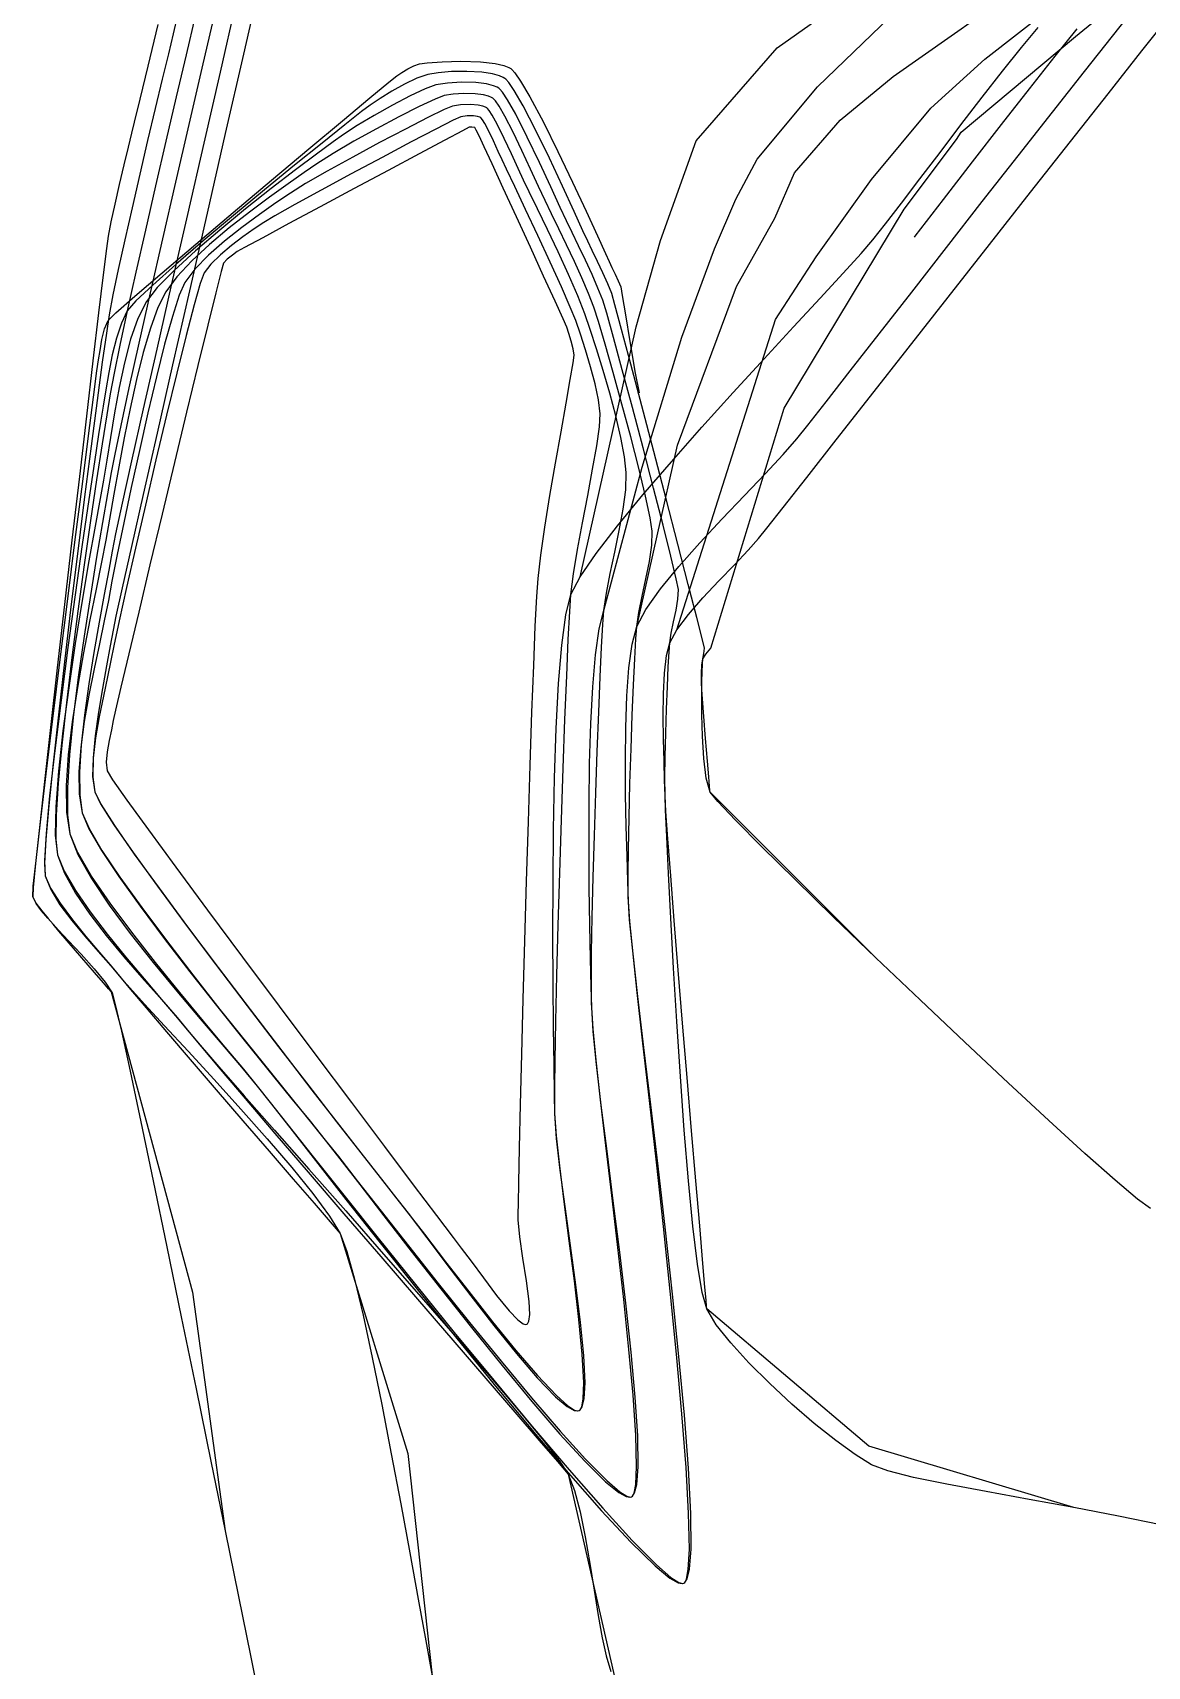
# Model space of a CAD drawing. Header units: metres. Extents: x 708868 to 711043, y 5411316 to 5413138.
# Drawn here: x 710146.4 to 710190.5, y 5412060 to 5412124.6 of the extents above; entities that cross this region are included whole.
import ezdxf

# ---------------------------------------------------------------- set-up
doc = ezdxf.new("R2010")
doc.units = ezdxf.units.M
for name, color, linetype in [('Rionegro 2010_Contours', 7, 'Continuous'), ('Rionegro 2014_Contours', 7, 'Continuous'), ('Rionegro 2018_Contours', 7, 'Continuous')]:
    doc.layers.add(name, color=color, linetype=linetype)

msp = doc.modelspace()

# ---------------------------------------------------------------- linework, layer by layer
at = {"layer": 'Rionegro 2010_Contours'}
for points in [[(710155.464, 5412126.872, 244), (710154.761, 5412123.799, 244), (710154.042, 5412120.654, 244), (710153.324, 5412117.509, 244), (710152.623, 5412114.436, 244), (710151.957, 5412111.508, 244), (710151.342, 5412108.796, 244), (710150.794, 5412106.373, 244), (710150.33, 5412104.311, 244), (710149.966, 5412102.681, 244), (710149.72, 5412101.557, 244), (710149.608, 5412101.01, 244), (710149.493, 5412100.383, 244), (710149.344, 5412099.597, 244), (710149.18, 5412098.705, 244), (710149.023, 5412097.764, 244), (710148.893, 5412096.829, 244), (710148.812, 5412095.954, 244), (710148.799, 5412095.197, 244), (710148.877, 5412094.611, 244), (710149.121, 5412094.119, 244), (710149.659, 5412093.277, 244), (710150.443, 5412092.148, 244), (710151.421, 5412090.794, 244), (710152.543, 5412089.276, 244), (710153.759, 5412087.657, 244), (710155.019, 5412085.999, 244), (710156.272, 5412084.363, 244), (710157.469, 5412082.813, 244), (710158.559, 5412081.409, 244), (710159.492, 5412080.214, 244), (710160.217, 5412079.29, 244), (710160.685, 5412078.699, 244), (710161.21, 5412078.026, 244), (710161.916, 5412077.107, 244), (710162.751, 5412076.02, 244), (710163.667, 5412074.84, 244), (710164.612, 5412073.646, 244), (710165.536, 5412072.513, 244), (710166.391, 5412071.518, 244), (710167.125, 5412070.738, 244), (710167.592, 5412070.32, 244), (710167.855, 5412070.153, 244), (710167.983, 5412070.121, 244), (710168.031, 5412070.13, 244), (710168.072, 5412070.158, 244), (710168.137, 5412070.276, 244), (710168.197, 5412070.594, 244), (710168.214, 5412071.248, 244), (710168.154, 5412072.369, 244), (710168.024, 5412073.738, 244), (710167.847, 5412075.261, 244), (710167.646, 5412076.844, 244), (710167.446, 5412078.392, 244), (710167.269, 5412079.81, 244), (710167.139, 5412081.005, 244), (710167.079, 5412081.881, 244), (710167.062, 5412082.635, 244), (710167.042, 5412083.793, 244), (710167.021, 5412085.284, 244), (710167.005, 5412087.033, 244), (710166.997, 5412088.969, 244), (710167.001, 5412091.018, 244), (710167.022, 5412093.107, 244), (710167.062, 5412095.165, 244), (710167.127, 5412097.117, 244), (710167.221, 5412098.891, 244), (710167.346, 5412100.415, 244), (710167.508, 5412101.615, 244), (710167.711, 5412102.419, 244), (710168.08, 5412103.122, 244), (710168.707, 5412104.041, 244), (710169.547, 5412105.133, 244), (710170.555, 5412106.358, 244), (710171.685, 5412107.673, 244), (710172.891, 5412109.037, 244), (710174.129, 5412110.408, 244), (710175.351, 5412111.744, 244), (710176.514, 5412113.004, 244), (710177.57, 5412114.146, 244), (710178.476, 5412115.129, 244), (710179.184, 5412115.91, 244), (710179.65, 5412116.448, 244), (710180.153, 5412117.081, 244), (710180.784, 5412117.901, 244), (710181.511, 5412118.86, 244), (710182.305, 5412119.91, 244), (710183.134, 5412121.004, 244), (710183.968, 5412122.092, 244), (710184.776, 5412123.127, 244), (710185.528, 5412124.062, 244), (710186.192, 5412124.847, 244)], [(710154.462, 5412125.82, 243), (710153.833, 5412123.082, 243), (710153.187, 5412120.268, 243), (710152.543, 5412117.454, 243), (710151.918, 5412114.715, 243), (710151.33, 5412112.128, 243), (710150.797, 5412109.768, 243), (710150.337, 5412107.712, 243), (710149.967, 5412106.036, 243), (710149.705, 5412104.816, 243), (710149.568, 5412104.128, 243), (710149.433, 5412103.376, 243), (710149.257, 5412102.424, 243), (710149.056, 5412101.324, 243), (710148.847, 5412100.128, 243), (710148.647, 5412098.885, 243), (710148.474, 5412097.648, 243), (710148.345, 5412096.468, 243), (710148.275, 5412095.396, 243), (710148.284, 5412094.483, 243), (710148.387, 5412093.781, 243), (710148.653, 5412093.16, 243), (710149.163, 5412092.296, 243), (710149.872, 5412091.237, 243), (710150.737, 5412090.03, 243), (710151.714, 5412088.724, 243), (710152.759, 5412087.367, 243), (710153.828, 5412086.006, 243), (710154.877, 5412084.69, 243), (710155.863, 5412083.467, 243), (710156.74, 5412082.385, 243), (710157.465, 5412081.491, 243), (710157.995, 5412080.834, 243), (710158.512, 5412080.179, 243), (710159.262, 5412079.22, 243), (710160.201, 5412078.021, 243), (710161.284, 5412076.645, 243), (710162.466, 5412075.156, 243), (710163.702, 5412073.615, 243), (710164.947, 5412072.087, 243), (710166.157, 5412070.634, 243), (710167.286, 5412069.321, 243), (710168.29, 5412068.208, 243), (710169.123, 5412067.361, 243), (710169.637, 5412066.917, 243), (710169.919, 5412066.741, 243), (710170.051, 5412066.706, 243), (710170.1, 5412066.715, 243), (710170.14, 5412066.744, 243), (710170.207, 5412066.867, 243), (710170.275, 5412067.206, 243), (710170.309, 5412067.917, 243), (710170.274, 5412069.166, 243), (710170.167, 5412070.738, 243), (710170.004, 5412072.552, 243), (710169.799, 5412074.528, 243), (710169.569, 5412076.584, 243), (710169.329, 5412078.64, 243), (710169.095, 5412080.614, 243), (710168.883, 5412082.426, 243), (710168.707, 5412083.994, 243), (710168.585, 5412085.238, 243), (710168.53, 5412086.077, 243), (710168.509, 5412086.898, 243), (710168.484, 5412088.003, 243), (710168.458, 5412089.334, 243), (710168.437, 5412090.831, 243), (710168.426, 5412092.437, 243), (710168.428, 5412094.092, 243), (710168.45, 5412095.739, 243), (710168.496, 5412097.317, 243), (710168.57, 5412098.77, 243), (710168.678, 5412100.037, 243), (710168.681, 5412100.058, 243)], [(710152.855, 5412125.295, 241), (710152.494, 5412123.768, 241), (710152.104, 5412122.105, 241), (710151.696, 5412120.36, 241), (710151.285, 5412118.587, 241), (710150.884, 5412116.839, 241), (710150.506, 5412115.17, 241), (710150.164, 5412113.635, 241), (710149.872, 5412112.286, 241), (710149.643, 5412111.178, 241), (710149.49, 5412110.364, 241), (710149.353, 5412109.533, 241), (710149.17, 5412108.378, 241), (710148.954, 5412106.961, 241), (710148.715, 5412105.345, 241), (710148.465, 5412103.592, 241), (710148.214, 5412101.765, 241), (710147.975, 5412099.925, 241), (710147.758, 5412098.136, 241), (710147.575, 5412096.459, 241), (710147.437, 5412094.957, 241), (710147.355, 5412093.692, 241), (710147.341, 5412092.726, 241), (710147.406, 5412092.122, 241), (710147.668, 5412091.472, 241), (710148.113, 5412090.708, 241), (710148.696, 5412089.865, 241), (710149.373, 5412088.977, 241), (710150.099, 5412088.08, 241), (710150.831, 5412087.209, 241), (710151.524, 5412086.399, 241), (710152.133, 5412085.686, 241), (710152.615, 5412085.103, 241), (710153.047, 5412084.588, 241), (710153.79, 5412083.732, 241), (710154.79, 5412082.59, 241), (710155.994, 5412081.222, 241), (710157.35, 5412079.683, 241), (710158.804, 5412078.031, 241), (710160.303, 5412076.323, 241), (710161.794, 5412074.617, 241), (710163.224, 5412072.97, 241), (710164.541, 5412071.439, 241), (710165.69, 5412070.081, 241), (710166.619, 5412068.953, 241), (710167.275, 5412068.113, 241), (710167.605, 5412067.618, 241), (710167.853, 5412066.968, 241), (710168.075, 5412066.12, 241), (710168.276, 5412065.139, 241), (710168.461, 5412064.087, 241), (710168.631, 5412063.027, 241), (710168.792, 5412062.023, 241), (710168.947, 5412061.138, 241), (710169.1, 5412060.435, 241), (710169.287, 5412059.811, 241)], [(710153.614, 5412125.391, 242), (710153.117, 5412123.247, 242), (710152.6, 5412121.008, 242), (710152.077, 5412118.735, 242), (710151.564, 5412116.494, 242), (710151.075, 5412114.347, 242), (710150.627, 5412112.358, 242), (710150.233, 5412110.59, 242), (710149.908, 5412109.107, 242), (710149.669, 5412107.971, 242), (710149.529, 5412107.246, 242), (710149.383, 5412106.4, 242), (710149.186, 5412105.263, 242), (710148.955, 5412103.902, 242), (710148.708, 5412102.384, 242), (710148.46, 5412100.775, 242), (710148.228, 5412099.142, 242), (710148.029, 5412097.552, 242), (710147.88, 5412096.071, 242), (710147.797, 5412094.767, 242), (710147.797, 5412093.705, 242), (710147.896, 5412092.952, 242), (710148.202, 5412092.209, 242), (710148.744, 5412091.279, 242), (710149.47, 5412090.211, 242), (710150.327, 5412089.054, 242), (710151.264, 5412087.857, 242), (710152.227, 5412086.668, 242), (710153.166, 5412085.535, 242), (710154.026, 5412084.509, 242), (710154.757, 5412083.637, 242), (710155.305, 5412082.968, 242), (710155.762, 5412082.392, 242), (710156.514, 5412081.44, 242), (710157.517, 5412080.174, 242), (710158.723, 5412078.657, 242), (710160.086, 5412076.952, 242), (710161.56, 5412075.121, 242), (710163.098, 5412073.226, 242), (710164.655, 5412071.331, 242), (710166.183, 5412069.498, 242), (710167.637, 5412067.789, 242), (710168.97, 5412066.267, 242), (710170.136, 5412064.994, 242), (710171.089, 5412064.034, 242), (710171.666, 5412063.532, 242), (710171.975, 5412063.332, 242), (710172.117, 5412063.291, 242), (710172.168, 5412063.299, 242), (710172.209, 5412063.33, 242), (710172.279, 5412063.465, 242), (710172.351, 5412063.843, 242), (710172.392, 5412064.645, 242), (710172.365, 5412066.068, 242), (710172.262, 5412067.883, 242), (710172.098, 5412070.007, 242), (710171.886, 5412072.358, 242), (710171.638, 5412074.855, 242), (710171.368, 5412077.417, 242), (710171.089, 5412079.961, 242), (710170.815, 5412082.405, 242), (710170.559, 5412084.668, 242), (710170.335, 5412086.668, 242), (710170.155, 5412088.323, 242), (710170.032, 5412089.552, 242), (710169.981, 5412090.272, 242), (710169.958, 5412091.061, 242), (710169.927, 5412092.07, 242), (710169.896, 5412093.242, 242), (710169.872, 5412094.52, 242), (710169.863, 5412095.844, 242), (710169.877, 5412097.158, 242), (710169.922, 5412098.403, 242), (710170.005, 5412099.521, 242), (710170.133, 5412100.455, 242), (710170.316, 5412101.146, 242), (710170.675, 5412101.83, 242), (710171.247, 5412102.637, 242), (710171.976, 5412103.528, 242), (710172.808, 5412104.467, 242), (710173.691, 5412105.416, 242), (710174.569, 5412106.339, 242), (710175.389, 5412107.197, 242), (710176.096, 5412107.954, 242), (710176.637, 5412108.572, 242), (710177.077, 5412109.123, 242), (710177.799, 5412110.042, 242), (710178.757, 5412111.266, 242), (710179.901, 5412112.733, 242), (710181.184, 5412114.38, 242), (710182.559, 5412116.144, 242), (710183.977, 5412117.962, 242), (710185.39, 5412119.77, 242), (710186.751, 5412121.507, 242), (710188.012, 5412123.108, 242), (710189.124, 5412124.512, 242), (710190.041, 5412125.655, 242)], [(710191.035, 5412065.607, 241), (710189.358, 5412065.96, 241), (710187.596, 5412066.298, 241), (710185.827, 5412066.62, 241), (710184.128, 5412066.927, 241), (710182.579, 5412067.217, 241), (710181.255, 5412067.491, 241), (710180.235, 5412067.749, 241), (710179.596, 5412067.989, 241), (710178.954, 5412068.389, 241), (710178.185, 5412068.947, 241), (710177.334, 5412069.626, 241), (710176.448, 5412070.388, 241), (710175.571, 5412071.198, 241), (710174.751, 5412072.016, 241), (710174.031, 5412072.806, 241), (710173.459, 5412073.531, 241), (710173.079, 5412074.154, 241), (710172.894, 5412074.804, 241), (710172.711, 5412075.922, 241), (710172.532, 5412077.422, 241), (710172.359, 5412079.218, 241), (710172.194, 5412081.224, 241), (710172.04, 5412083.353, 241), (710171.898, 5412085.52, 241), (710171.771, 5412087.637, 241), (710171.661, 5412089.619, 241), (710171.57, 5412091.379, 241), (710171.5, 5412092.832, 241), (710171.454, 5412093.89, 241), (710171.433, 5412094.468, 241), (710171.414, 5412095.069, 241), (710171.39, 5412095.828, 241), (710171.369, 5412096.689, 241), (710171.36, 5412097.593, 241), (710171.371, 5412098.485, 241), (710171.412, 5412099.306, 241), (710171.492, 5412100, 241), (710171.619, 5412100.509, 241), (710171.902, 5412101.022, 241), (710172.36, 5412101.627, 241), (710172.932, 5412102.284, 241), (710173.557, 5412102.954, 241), (710174.172, 5412103.595, 241), (710174.717, 5412104.169, 241), (710175.13, 5412104.635, 241), (710175.453, 5412105.04, 241), (710176.104, 5412105.866, 241), (710177.036, 5412107.052, 241), (710178.202, 5412108.537, 241), (710179.554, 5412110.262, 241), (710181.046, 5412112.165, 241), (710182.631, 5412114.185, 241), (710184.261, 5412116.262, 241), (710185.889, 5412118.335, 241), (710187.468, 5412120.343, 241), (710188.951, 5412122.227, 241), (710190.29, 5412123.924, 241), (710191.44, 5412125.375, 241)], [(710151.369, 5412124.963, 239), (710150.974, 5412123.322, 239), (710150.659, 5412122.013, 239), (710150.441, 5412121.105, 239), (710150.336, 5412120.667, 239), (710150.204, 5412120.117, 239), (710150.035, 5412119.415, 239), (710149.851, 5412118.638, 239), (710149.672, 5412117.86, 239), (710149.518, 5412117.156, 239), (710149.411, 5412116.601, 239), (710149.345, 5412116.113, 239), (710149.216, 5412115.07, 239), (710149.034, 5412113.559, 239), (710148.809, 5412111.667, 239), (710148.552, 5412109.48, 239), (710148.272, 5412107.085, 239), (710147.98, 5412104.569, 239), (710147.686, 5412102.018, 239), (710147.4, 5412099.518, 239), (710147.133, 5412097.158, 239), (710146.894, 5412095.022, 239), (710146.693, 5412093.198, 239), (710146.542, 5412091.773, 239), (710146.449, 5412090.832, 239), (710146.426, 5412090.463, 239), (710146.556, 5412090.212, 239), (710146.787, 5412089.905, 239), (710147.04, 5412089.604, 239), (710147.235, 5412089.373, 239), (710147.449, 5412089.138, 239), (710147.847, 5412088.717, 239), (710148.343, 5412088.185, 239), (710148.852, 5412087.614, 239), (710149.287, 5412087.08, 239), (710149.565, 5412086.655, 239), (710149.692, 5412086.197, 239), (710149.936, 5412085.138, 239), (710150.278, 5412083.564, 239), (710150.703, 5412081.562, 239), (710151.194, 5412079.217, 239), (710151.732, 5412076.616, 239), (710152.302, 5412073.845, 239), (710152.887, 5412070.99, 239), (710153.469, 5412068.136, 239), (710154.032, 5412065.371, 239), (710154.559, 5412062.78, 239), (710155.033, 5412060.449, 239), (710155.436, 5412058.464, 239)], [(710181.29, 5412116.553, 243), (710181.324, 5412116.597, 243), (710182.437, 5412118.041, 243), (710183.59, 5412119.535, 243), (710184.739, 5412121.017, 243), (710185.842, 5412122.429, 243), (710186.854, 5412123.711, 243), (710187.733, 5412124.801, 243)]]:
    msp.add_polyline3d(points, dxfattribs=at)
at = {"layer": 'Rionegro 2014_Contours'}
for points in [[(710190.626, 5412078.126, 240), (710190.11, 5412078.502, 240), (710189.225, 5412079.249, 240), (710188.035, 5412080.304, 240), (710186.605, 5412081.606, 240), (710184.998, 5412083.093, 240), (710183.28, 5412084.704, 240), (710181.514, 5412086.376, 240), (710179.764, 5412088.047, 240), (710178.095, 5412089.656, 240), (710176.572, 5412091.14, 240), (710175.257, 5412092.439, 240), (710174.217, 5412093.49, 240), (710173.514, 5412094.231, 240), (710173.213, 5412094.601, 240), (710173.062, 5412095.148, 240), (710172.967, 5412095.933, 240), (710172.914, 5412096.817, 240), (710172.891, 5412097.661, 240), (710172.885, 5412098.323, 240), (710172.884, 5412098.664, 240), (710172.875, 5412098.936, 240), (710172.869, 5412099.289, 240), (710172.88, 5412099.631, 240), (710172.921, 5412099.872, 240), (710173.044, 5412100.064, 240), (710173.246, 5412100.294, 240), (710176.139, 5412109.784, 240), (710176.139, 5412109.784, 240), (710176.139, 5412109.784, 240), (710176.139, 5412109.784, 240), (710176.139, 5412109.784, 240), (710176.139, 5412109.784, 240), (710176.139, 5412109.784, 240), (710180.891, 5412117.662, 240), (710182.954, 5412120.425, 240), (710183.142, 5412120.706, 240), (710183.142, 5412120.706, 240), (710187.659, 5412124.492, 240), (710187.659, 5412124.492, 240), (710187.659, 5412124.492, 240), (710187.659, 5412124.492, 240), (710187.659, 5412124.492, 240), (710192.842, 5412128.737, 240)], [(710153.614, 5412125.391, 242), (710153.117, 5412123.247, 242), (710152.6, 5412121.008, 242), (710152.077, 5412118.735, 242), (710151.564, 5412116.494, 242), (710151.075, 5412114.347, 242), (710150.627, 5412112.358, 242), (710150.233, 5412110.59, 242), (710149.908, 5412109.107, 242), (710149.669, 5412107.971, 242), (710149.529, 5412107.246, 242), (710149.383, 5412106.4, 242), (710149.186, 5412105.263, 242), (710148.955, 5412103.902, 242), (710148.708, 5412102.384, 242), (710148.46, 5412100.775, 242), (710148.228, 5412099.142, 242), (710148.029, 5412097.552, 242), (710147.88, 5412096.071, 242), (710147.797, 5412094.767, 242), (710147.797, 5412093.705, 242), (710147.896, 5412092.952, 242), (710148.202, 5412092.209, 242), (710148.744, 5412091.279, 242), (710149.47, 5412090.211, 242), (710150.327, 5412089.054, 242), (710151.264, 5412087.857, 242), (710152.227, 5412086.668, 242), (710153.166, 5412085.535, 242), (710154.026, 5412084.509, 242), (710154.757, 5412083.637, 242), (710155.305, 5412082.968, 242), (710155.762, 5412082.392, 242), (710156.514, 5412081.44, 242), (710157.517, 5412080.174, 242), (710158.723, 5412078.657, 242), (710160.086, 5412076.952, 242), (710161.56, 5412075.121, 242), (710163.098, 5412073.226, 242), (710164.655, 5412071.331, 242), (710166.183, 5412069.498, 242), (710167.637, 5412067.789, 242), (710168.97, 5412066.267, 242), (710170.136, 5412064.994, 242), (710171.089, 5412064.034, 242), (710171.666, 5412063.532, 242), (710171.975, 5412063.332, 242), (710172.117, 5412063.291, 242), (710172.168, 5412063.299, 242), (710172.209, 5412063.33, 242), (710172.279, 5412063.465, 242), (710172.351, 5412063.843, 242), (710172.392, 5412064.645, 242), (710172.365, 5412066.068, 242), (710172.262, 5412067.883, 242), (710172.098, 5412070.007, 242), (710171.886, 5412072.358, 242), (710171.638, 5412074.855, 242), (710171.368, 5412077.417, 242), (710171.089, 5412079.961, 242), (710170.815, 5412082.405, 242), (710170.559, 5412084.668, 242), (710170.335, 5412086.668, 242), (710170.155, 5412088.323, 242), (710170.032, 5412089.552, 242), (710169.981, 5412090.272, 242), (710169.958, 5412091.061, 242), (710169.927, 5412092.07, 242), (710169.896, 5412093.242, 242), (710169.872, 5412094.52, 242), (710169.863, 5412095.844, 242), (710169.877, 5412097.158, 242), (710169.922, 5412098.403, 242), (710170.005, 5412099.521, 242), (710170.133, 5412100.455, 242), (710170.316, 5412101.146, 242), (710171.918, 5412108.321, 242), (710171.918, 5412108.321, 242), (710171.918, 5412108.321, 242), (710171.918, 5412108.321, 242), (710171.918, 5412108.321, 242), (710171.918, 5412108.321, 242), (710171.918, 5412108.321, 242), (710171.918, 5412108.321, 242), (710174.251, 5412114.607, 242), (710175.778, 5412117.307, 242), (710176.545, 5412119.098, 242), (710178.356, 5412121.183, 242), (710180.452, 5412122.911, 242), (710186.05, 5412126.852, 242)], [(710155.464, 5412126.872, 244), (710154.761, 5412123.799, 244), (710154.042, 5412120.654, 244), (710153.324, 5412117.509, 244), (710152.623, 5412114.436, 244), (710151.957, 5412111.508, 244), (710151.342, 5412108.796, 244), (710150.794, 5412106.373, 244), (710150.33, 5412104.311, 244), (710149.966, 5412102.681, 244), (710149.72, 5412101.557, 244), (710149.608, 5412101.01, 244), (710149.493, 5412100.383, 244), (710149.344, 5412099.597, 244), (710149.18, 5412098.705, 244), (710149.023, 5412097.764, 244), (710148.893, 5412096.829, 244), (710148.812, 5412095.954, 244), (710148.799, 5412095.197, 244), (710148.877, 5412094.611, 244), (710149.121, 5412094.119, 244), (710149.659, 5412093.277, 244), (710150.443, 5412092.148, 244), (710151.421, 5412090.794, 244), (710152.543, 5412089.276, 244), (710153.759, 5412087.657, 244), (710155.019, 5412085.999, 244), (710156.272, 5412084.363, 244), (710157.469, 5412082.813, 244), (710158.559, 5412081.409, 244), (710159.492, 5412080.214, 244), (710160.217, 5412079.29, 244), (710160.685, 5412078.699, 244), (710161.21, 5412078.026, 244), (710161.916, 5412077.107, 244), (710162.751, 5412076.02, 244), (710163.667, 5412074.84, 244), (710164.612, 5412073.646, 244), (710165.536, 5412072.513, 244), (710166.391, 5412071.518, 244), (710167.125, 5412070.738, 244), (710167.592, 5412070.32, 244), (710167.855, 5412070.153, 244), (710167.983, 5412070.121, 244), (710168.031, 5412070.13, 244), (710168.072, 5412070.158, 244), (710168.137, 5412070.276, 244), (710168.197, 5412070.594, 244), (710168.214, 5412071.248, 244), (710168.154, 5412072.369, 244), (710168.024, 5412073.738, 244), (710167.847, 5412075.261, 244), (710167.646, 5412076.844, 244), (710167.446, 5412078.392, 244), (710167.269, 5412079.81, 244), (710167.139, 5412081.005, 244), (710167.079, 5412081.881, 244), (710167.062, 5412082.635, 244), (710167.042, 5412083.793, 244), (710167.021, 5412085.284, 244), (710167.005, 5412087.033, 244), (710166.997, 5412088.969, 244), (710167.001, 5412091.018, 244), (710167.022, 5412093.107, 244), (710167.062, 5412095.165, 244), (710167.127, 5412097.117, 244), (710167.221, 5412098.891, 244), (710167.346, 5412100.415, 244), (710167.508, 5412101.615, 244), (710167.711, 5412102.419, 244), (710168.08, 5412103.122, 244), (710170.287, 5412113.011, 244), (710171.247, 5412116.418, 244), (710171.247, 5412116.418, 244), (710171.247, 5412116.418, 244), (710172.661, 5412120.362, 244), (710175.864, 5412124.04, 244), (710178.705, 5412126.067, 244)], [(710154.462, 5412125.82, 243), (710153.833, 5412123.082, 243), (710153.187, 5412120.268, 243), (710152.543, 5412117.454, 243), (710151.918, 5412114.715, 243), (710151.33, 5412112.128, 243), (710150.797, 5412109.768, 243), (710150.337, 5412107.712, 243), (710149.967, 5412106.036, 243), (710149.705, 5412104.816, 243), (710149.568, 5412104.128, 243), (710149.433, 5412103.376, 243), (710149.257, 5412102.424, 243), (710149.056, 5412101.324, 243), (710148.847, 5412100.128, 243), (710148.647, 5412098.885, 243), (710148.474, 5412097.648, 243), (710148.345, 5412096.468, 243), (710148.275, 5412095.396, 243), (710148.284, 5412094.483, 243), (710148.387, 5412093.781, 243), (710148.653, 5412093.16, 243), (710149.163, 5412092.296, 243), (710149.872, 5412091.237, 243), (710150.737, 5412090.03, 243), (710151.714, 5412088.724, 243), (710152.759, 5412087.367, 243), (710153.828, 5412086.006, 243), (710154.877, 5412084.69, 243), (710155.863, 5412083.467, 243), (710156.74, 5412082.385, 243), (710157.465, 5412081.491, 243), (710157.995, 5412080.834, 243), (710158.512, 5412080.179, 243), (710159.262, 5412079.22, 243), (710160.201, 5412078.021, 243), (710161.284, 5412076.645, 243), (710162.466, 5412075.156, 243), (710163.702, 5412073.615, 243), (710164.947, 5412072.087, 243), (710166.157, 5412070.634, 243), (710167.286, 5412069.321, 243), (710168.29, 5412068.208, 243), (710169.123, 5412067.361, 243), (710169.637, 5412066.917, 243), (710169.919, 5412066.741, 243), (710170.051, 5412066.706, 243), (710170.1, 5412066.715, 243), (710170.14, 5412066.744, 243), (710170.207, 5412066.867, 243), (710170.275, 5412067.206, 243), (710170.309, 5412067.917, 243), (710170.274, 5412069.166, 243), (710170.167, 5412070.738, 243), (710170.004, 5412072.552, 243), (710169.799, 5412074.528, 243), (710169.569, 5412076.584, 243), (710169.329, 5412078.64, 243), (710169.095, 5412080.614, 243), (710168.883, 5412082.426, 243), (710168.707, 5412083.994, 243), (710168.585, 5412085.238, 243), (710168.53, 5412086.077, 243), (710168.509, 5412086.898, 243), (710168.484, 5412088.003, 243), (710168.458, 5412089.334, 243), (710168.437, 5412090.831, 243), (710168.426, 5412092.437, 243), (710168.428, 5412094.092, 243), (710168.45, 5412095.739, 243), (710168.496, 5412097.317, 243), (710168.57, 5412098.77, 243), (710168.678, 5412100.037, 243), (710168.824, 5412101.061, 243), (710169.013, 5412101.782, 243), (710170.533, 5412107.46, 243), (710170.533, 5412107.46, 243), (710170.533, 5412107.46, 243), (710170.533, 5412107.46, 243), (710170.533, 5412107.46, 243), (710170.533, 5412107.46, 243), (710170.533, 5412107.46, 243), (710170.533, 5412107.46, 243), (710172.096, 5412112.601, 243), (710173.393, 5412116.1, 243), (710173.393, 5412116.1, 243), (710174.232, 5412118.054, 243), (710175.07, 5412119.636, 243), (710177.462, 5412122.504, 243), (710180.321, 5412125.262, 243)], [(710191.035, 5412065.607, 241), (710189.358, 5412065.96, 241), (710187.596, 5412066.298, 241), (710185.827, 5412066.62, 241), (710184.128, 5412066.927, 241), (710182.579, 5412067.217, 241), (710181.255, 5412067.491, 241), (710180.235, 5412067.749, 241), (710179.596, 5412067.989, 241), (710178.954, 5412068.389, 241), (710178.185, 5412068.947, 241), (710177.334, 5412069.626, 241), (710176.448, 5412070.388, 241), (710175.571, 5412071.198, 241), (710174.751, 5412072.016, 241), (710174.031, 5412072.806, 241), (710173.459, 5412073.531, 241), (710173.079, 5412074.154, 241), (710172.894, 5412074.804, 241), (710172.711, 5412075.922, 241), (710172.532, 5412077.422, 241), (710172.359, 5412079.218, 241), (710172.194, 5412081.224, 241), (710172.04, 5412083.353, 241), (710171.898, 5412085.52, 241), (710171.771, 5412087.637, 241), (710171.661, 5412089.619, 241), (710171.57, 5412091.379, 241), (710171.5, 5412092.832, 241), (710171.454, 5412093.89, 241), (710171.433, 5412094.468, 241), (710171.414, 5412095.069, 241), (710171.39, 5412095.828, 241), (710171.369, 5412096.689, 241), (710171.36, 5412097.593, 241), (710171.371, 5412098.485, 241), (710171.412, 5412099.306, 241), (710171.492, 5412100, 241), (710171.619, 5412100.509, 241), (710171.902, 5412101.022, 241), (710175.795, 5412113.292, 241), (710177.402, 5412115.772, 241), (710179.593, 5412118.836, 241), (710181.943, 5412121.661, 241), (710184.072, 5412123.602, 241), (710186.941, 5412125.82, 241)], [(710152.158, 5412125.341, 240), (710151.98, 5412124.597, 240), (710151.792, 5412123.814, 240), (710151.552, 5412122.813, 240), (710151.274, 5412121.65, 240), (710150.972, 5412120.377, 240), (710150.66, 5412119.05, 240), (710150.353, 5412117.722, 240), (710150.064, 5412116.447, 240), (710149.808, 5412115.279, 240), (710149.599, 5412114.273, 240), (710149.45, 5412113.483, 240), (710149.34, 5412112.764, 240), (710149.177, 5412111.609, 240), (710148.972, 5412110.092, 240), (710148.735, 5412108.291, 240), (710148.478, 5412106.28, 240), (710148.209, 5412104.136, 240), (710147.94, 5412101.935, 240), (710147.681, 5412099.752, 240), (710147.442, 5412097.663, 240), (710147.234, 5412095.745, 240), (710147.067, 5412094.073, 240), (710146.951, 5412092.723, 240), (710146.898, 5412091.771, 240), (710146.916, 5412091.293, 240), (710147.131, 5412090.797, 240), (710147.508, 5412090.202, 240), (710147.994, 5412089.55, 240), (710148.532, 5412088.884, 240), (710149.07, 5412088.249, 240), (710149.553, 5412087.685, 240), (710149.925, 5412087.238, 240), (710150.261, 5412086.853, 240), (710150.851, 5412086.209, 240), (710151.64, 5412085.358, 240), (710152.574, 5412084.349, 240), (710153.599, 5412083.234, 240), (710154.659, 5412082.062, 240), (710155.7, 5412080.885, 240), (710156.668, 5412079.754, 240), (710157.508, 5412078.718, 240), (710158.165, 5412077.829, 240), (710158.585, 5412077.137, 240), (710158.849, 5412076.428, 240), (710159.154, 5412075.325, 240), (710159.492, 5412073.901, 240), (710159.853, 5412072.229, 240), (710160.227, 5412070.379, 240), (710160.606, 5412068.427, 240), (710160.979, 5412066.442, 240), (710161.337, 5412064.5, 240), (710161.671, 5412062.67, 240), (710161.972, 5412061.028, 240), (710162.229, 5412059.644, 240)], [(710152.855, 5412125.295, 241), (710152.494, 5412123.768, 241), (710152.104, 5412122.105, 241), (710151.696, 5412120.36, 241), (710151.285, 5412118.587, 241), (710150.884, 5412116.839, 241), (710150.506, 5412115.17, 241), (710150.164, 5412113.635, 241), (710149.872, 5412112.286, 241), (710149.643, 5412111.178, 241), (710149.49, 5412110.364, 241), (710149.353, 5412109.533, 241), (710149.17, 5412108.378, 241), (710148.954, 5412106.961, 241), (710148.715, 5412105.345, 241), (710148.465, 5412103.592, 241), (710148.214, 5412101.765, 241), (710147.975, 5412099.925, 241), (710147.758, 5412098.136, 241), (710147.575, 5412096.459, 241), (710147.437, 5412094.957, 241), (710147.355, 5412093.692, 241), (710147.341, 5412092.726, 241), (710147.406, 5412092.122, 241), (710147.668, 5412091.472, 241), (710148.113, 5412090.708, 241), (710148.696, 5412089.865, 241), (710149.373, 5412088.977, 241), (710150.099, 5412088.08, 241), (710150.831, 5412087.209, 241), (710151.524, 5412086.399, 241), (710152.133, 5412085.686, 241), (710152.615, 5412085.103, 241), (710153.047, 5412084.588, 241), (710153.79, 5412083.732, 241), (710154.79, 5412082.59, 241), (710155.994, 5412081.222, 241), (710157.35, 5412079.683, 241), (710158.804, 5412078.031, 241), (710160.303, 5412076.323, 241), (710161.794, 5412074.617, 241), (710163.224, 5412072.97, 241), (710164.541, 5412071.439, 241), (710165.69, 5412070.081, 241), (710166.619, 5412068.953, 241), (710167.275, 5412068.113, 241), (710167.605, 5412067.618, 241), (710167.853, 5412066.968, 241), (710168.075, 5412066.12, 241), (710168.276, 5412065.139, 241), (710168.461, 5412064.087, 241), (710168.631, 5412063.027, 241), (710168.792, 5412062.023, 241), (710168.947, 5412061.138, 241), (710169.1, 5412060.435, 241), (710169.287, 5412059.811, 241)], [(710151.369, 5412124.963, 239), (710150.974, 5412123.322, 239), (710150.659, 5412122.013, 239), (710150.441, 5412121.105, 239), (710150.336, 5412120.667, 239), (710150.204, 5412120.117, 239), (710150.035, 5412119.415, 239), (710149.851, 5412118.638, 239), (710149.672, 5412117.86, 239), (710149.518, 5412117.156, 239), (710149.411, 5412116.601, 239), (710149.345, 5412116.113, 239), (710149.216, 5412115.07, 239), (710149.034, 5412113.559, 239), (710148.809, 5412111.667, 239), (710148.552, 5412109.48, 239), (710148.272, 5412107.085, 239), (710147.98, 5412104.569, 239), (710147.686, 5412102.018, 239), (710147.4, 5412099.518, 239), (710147.133, 5412097.158, 239), (710146.894, 5412095.022, 239), (710146.693, 5412093.198, 239), (710146.542, 5412091.773, 239), (710146.449, 5412090.832, 239), (710146.426, 5412090.463, 239), (710146.556, 5412090.212, 239), (710146.787, 5412089.905, 239), (710147.04, 5412089.604, 239), (710147.235, 5412089.373, 239), (710147.449, 5412089.138, 239), (710147.847, 5412088.717, 239), (710148.343, 5412088.185, 239), (710148.852, 5412087.614, 239), (710149.287, 5412087.08, 239), (710149.565, 5412086.655, 239), (710149.692, 5412086.197, 239), (710149.936, 5412085.138, 239), (710150.278, 5412083.564, 239), (710150.703, 5412081.562, 239), (710151.194, 5412079.217, 239), (710151.732, 5412076.616, 239), (710152.302, 5412073.845, 239), (710152.887, 5412070.99, 239), (710153.469, 5412068.136, 239), (710154.032, 5412065.371, 239), (710154.559, 5412062.78, 239), (710155.033, 5412060.449, 239), (710155.436, 5412058.464, 239)]]:
    msp.add_polyline3d(points, dxfattribs=at)
at = {"layer": 'Rionegro 2018_Contours'}
for points in [[(710149.565, 5412086.655, 239), (710149.529, 5412086.697, 239), (710149.43, 5412086.812, 239), (710149.225, 5412087.05, 239), (710148.873, 5412087.458, 239), (710148.368, 5412088.044, 239), (710147.87, 5412088.623, 239), (710147.465, 5412089.098, 239), (710147.235, 5412089.373, 239), (710147.026, 5412089.617, 239), (710146.778, 5412089.902, 239), (710146.557, 5412090.196, 239), (710146.426, 5412090.463, 239), (710146.451, 5412090.878, 239), (710146.559, 5412091.899, 239), (710146.733, 5412093.415, 239), (710146.96, 5412095.318, 239), (710147.226, 5412097.497, 239), (710147.516, 5412099.843, 239), (710147.817, 5412102.245, 239), (710148.112, 5412104.594, 239), (710148.39, 5412106.781, 239), (710148.634, 5412108.694, 239), (710148.832, 5412110.224, 239), (710148.968, 5412111.261, 239), (710149.028, 5412111.696, 239), (710149.089, 5412112.069, 239), (710149.164, 5412112.505, 239), (710149.266, 5412112.927, 239), (710149.404, 5412113.258, 239), (710149.713, 5412113.558, 239), (710150.459, 5412114.216, 239), (710151.545, 5412115.15, 239), (710152.873, 5412116.281, 239), (710154.348, 5412117.528, 239), (710155.871, 5412118.81, 239), (710157.346, 5412120.047, 239), (710158.676, 5412121.158, 239), (710159.763, 5412122.064, 239), (710160.511, 5412122.682, 239), (710160.822, 5412122.934, 239), (710161.02, 5412123.065, 239), (710161.258, 5412123.21, 239), (710161.502, 5412123.337, 239), (710161.718, 5412123.415, 239), (710162.026, 5412123.453, 239), (710162.612, 5412123.493, 239), (710163.356, 5412123.513, 239), (710164.137, 5412123.49, 239), (710164.708, 5412123.427, 239), (710165.063, 5412123.344, 239), (710165.251, 5412123.271, 239), (710165.327, 5412123.227, 239), (710165.377, 5412123.188, 239), (710165.497, 5412123.054, 239), (710165.721, 5412122.732, 239), (710166.086, 5412122.11, 239), (710166.62, 5412121.103, 239), (710167.197, 5412119.941, 239), (710167.776, 5412118.732, 239), (710168.311, 5412117.584, 239), (710168.76, 5412116.605, 239), (710169.078, 5412115.904, 239), (710169.222, 5412115.588, 239), (710169.333, 5412115.36, 239), (710169.461, 5412115.094, 239), (710169.583, 5412114.826, 239), (710169.677, 5412114.592, 239), (710169.741, 5412114.25, 239), (710169.862, 5412113.487, 239), (710170.034, 5412112.424, 239), (710170.252, 5412111.18, 239), (710170.407, 5412110.393, 239)], [(710173.213, 5412094.601, 240), (710173.208, 5412094.664, 240), (710173.194, 5412094.837, 240), (710173.163, 5412095.2, 240), (710173.11, 5412095.823, 240), (710173.035, 5412096.715, 240), (710172.963, 5412097.588, 240), (710172.908, 5412098.289, 240), (710172.884, 5412098.664, 240), (710172.885, 5412098.972, 240), (710172.895, 5412099.346, 240), (710172.91, 5412099.681, 240), (710172.921, 5412099.872, 240), (710172.961, 5412100.083, 240), (710172.989, 5412100.292, 240), (710172.907, 5412100.631, 240), (710172.684, 5412101.509, 240), (710172.35, 5412102.81, 240), (710171.935, 5412104.415, 240), (710171.471, 5412106.207, 240), (710170.986, 5412108.07, 240), (710170.512, 5412109.885, 240), (710170.078, 5412111.535, 240), (710169.714, 5412112.904, 240), (710169.452, 5412113.873, 240), (710169.321, 5412114.325, 240), (710169.171, 5412114.706, 240), (710168.977, 5412115.141, 240), (710168.765, 5412115.593, 240), (710168.556, 5412116.022, 240), (710168.377, 5412116.392, 240), (710168.184, 5412116.81, 240), (710167.835, 5412117.575, 240), (710167.377, 5412118.57, 240), (710166.856, 5412119.676, 240), (710166.32, 5412120.774, 240), (710165.816, 5412121.746, 240), (710165.467, 5412122.353, 240), (710165.252, 5412122.67, 240), (710165.138, 5412122.8, 240), (710165.09, 5412122.838, 240), (710165.027, 5412122.875, 240), (710164.879, 5412122.939, 240), (710164.609, 5412123.015, 240), (710164.182, 5412123.081, 240), (710163.589, 5412123.115, 240), (710162.991, 5412123.105, 240), (710162.455, 5412123.062, 240), (710162.045, 5412122.996, 240), (710161.615, 5412122.851, 240), (710161.128, 5412122.615, 240), (710160.629, 5412122.33, 240), (710160.162, 5412122.037, 240), (710159.77, 5412121.776, 240), (710159.432, 5412121.521, 240), (710158.774, 5412121.003, 240), (710157.867, 5412120.278, 240), (710156.782, 5412119.401, 240), (710155.59, 5412118.427, 240), (710154.362, 5412117.41, 240), (710153.169, 5412116.408, 240), (710152.081, 5412115.473, 240), (710151.171, 5412114.663, 240), (710150.508, 5412114.032, 240), (710150.164, 5412113.635, 240), (710149.932, 5412113.156, 240), (710149.737, 5412112.564, 240), (710149.574, 5412111.9, 240), (710149.437, 5412111.204, 240), (710149.32, 5412110.515, 240), (710149.218, 5412109.874, 240), (710149.125, 5412109.319, 240), (710149.031, 5412108.743, 240), (710148.866, 5412107.664, 240), (710148.646, 5412106.182, 240), (710148.388, 5412104.397, 240), (710148.108, 5412102.411, 240), (710147.822, 5412100.323, 240), (710147.547, 5412098.234, 240), (710147.3, 5412096.245, 240), (710147.097, 5412094.456, 240), (710146.954, 5412092.967, 240), (710146.888, 5412091.879, 240), (710146.916, 5412091.293, 240), (710147.139, 5412090.743, 240), (710147.505, 5412090.145, 240), (710147.97, 5412089.521, 240), (710148.489, 5412088.895, 240), (710149.018, 5412088.29, 240), (710149.511, 5412087.73, 240), (710149.925, 5412087.238, 240), (710150.294, 5412086.791, 240), (710150.909, 5412086.064, 240), (710151.715, 5412085.119, 240), (710152.658, 5412084.018, 240), (710153.685, 5412082.822, 240), (710154.742, 5412081.595, 240), (710155.775, 5412080.397, 240), (710156.729, 5412079.29, 240), (710157.552, 5412078.336, 240), (710158.188, 5412077.598, 240), (710158.585, 5412077.137, 240)], [(710173.079, 5412074.154, 241), (710173.072, 5412074.247, 241), (710173.051, 5412074.496, 241), (710173.008, 5412075.014, 241), (710172.929, 5412075.946, 241), (710172.802, 5412077.44, 241), (710172.651, 5412079.22, 241), (710172.483, 5412081.205, 241), (710172.306, 5412083.311, 241), (710172.127, 5412085.455, 241), (710171.954, 5412087.554, 241), (710171.794, 5412089.525, 241), (710171.654, 5412091.285, 241), (710171.542, 5412092.751, 241), (710171.466, 5412093.839, 241), (710171.433, 5412094.468, 241), (710171.427, 5412095.166, 241), (710171.437, 5412096.011, 241), (710171.46, 5412096.937, 241), (710171.49, 5412097.88, 241), (710171.525, 5412098.774, 241), (710171.561, 5412099.553, 241), (710171.593, 5412100.153, 241), (710171.619, 5412100.509, 241), (710171.677, 5412100.89, 241), (710171.769, 5412101.332, 241), (710171.865, 5412101.793, 241), (710171.938, 5412102.233, 241), (710171.958, 5412102.61, 241), (710171.876, 5412103.042, 241), (710171.666, 5412103.931, 241), (710171.358, 5412105.164, 241), (710170.981, 5412106.631, 241), (710170.567, 5412108.219, 241), (710170.144, 5412109.816, 241), (710169.742, 5412111.31, 241), (710169.392, 5412112.59, 241), (710169.123, 5412113.543, 241), (710168.965, 5412114.059, 241), (710168.78, 5412114.533, 241), (710168.546, 5412115.072, 241), (710168.283, 5412115.641, 241), (710168.012, 5412116.207, 241), (710167.755, 5412116.737, 241), (710167.531, 5412117.196, 241), (710167.282, 5412117.731, 241), (710166.91, 5412118.545, 241), (710166.461, 5412119.513, 241), (710165.983, 5412120.511, 241), (710165.525, 5412121.416, 241), (710165.203, 5412121.989, 241), (710165.004, 5412122.289, 241), (710164.898, 5412122.413, 241), (710164.853, 5412122.449, 241), (710164.792, 5412122.484, 241), (710164.644, 5412122.546, 241), (710164.375, 5412122.616, 241), (710163.952, 5412122.669, 241), (710163.376, 5412122.682, 241), (710162.823, 5412122.648, 241), (710162.372, 5412122.578, 241), (710161.949, 5412122.427, 241), (710161.35, 5412122.145, 241), (710160.653, 5412121.777, 241), (710159.931, 5412121.369, 241), (710159.261, 5412120.967, 241), (710158.718, 5412120.617, 241), (710158.305, 5412120.324, 241), (710157.651, 5412119.843, 241), (710156.817, 5412119.214, 241), (710155.861, 5412118.477, 241), (710154.843, 5412117.671, 241), (710153.824, 5412116.837, 241), (710152.862, 5412116.014, 241), (710152.019, 5412115.243, 241), (710151.353, 5412114.562, 241), (710150.925, 5412114.013, 241), (710150.588, 5412113.337, 241), (710150.3, 5412112.514, 241), (710150.052, 5412111.588, 241), (710149.84, 5412110.603, 241), (710149.658, 5412109.602, 241), (710149.498, 5412108.629, 241), (710149.355, 5412107.727, 241), (710149.222, 5412106.941, 241), (710149.09, 5412106.214, 241), (710148.893, 5412105.124, 241), (710148.652, 5412103.751, 241), (710148.385, 5412102.175, 241), (710148.111, 5412100.474, 241), (710147.85, 5412098.729, 241), (710147.621, 5412097.019, 241), (710147.443, 5412095.424, 241), (710147.335, 5412094.023, 241), (710147.316, 5412092.896, 241), (710147.406, 5412092.122, 241), (710147.682, 5412091.391, 241), (710148.119, 5412090.603, 241), (710148.679, 5412089.778, 241), (710149.328, 5412088.934, 241), (710150.027, 5412088.09, 241), (710150.742, 5412087.267, 241), (710151.436, 5412086.482, 241), (710152.072, 5412085.754, 241), (710152.615, 5412085.103, 241), (710153.084, 5412084.533, 241), (710153.837, 5412083.638, 241), (710154.826, 5412082.475, 241), (710156.003, 5412081.096, 241), (710157.321, 5412079.559, 241), (710158.731, 5412077.917, 241), (710160.186, 5412076.225, 241), (710161.638, 5412074.539, 241), (710163.039, 5412072.914, 241), (710164.341, 5412071.404, 241), (710165.497, 5412070.064, 241), (710166.458, 5412068.95, 241), (710167.177, 5412068.117, 241), (710167.605, 5412067.618, 241)], [(710169.981, 5412090.272, 242), (710169.978, 5412090.436, 242), (710169.973, 5412090.794, 242), (710169.973, 5412091.4, 242), (710169.981, 5412092.317, 242), (710170.006, 5412093.591, 242), (710170.043, 5412094.945, 242), (710170.088, 5412096.316, 242), (710170.137, 5412097.639, 242), (710170.188, 5412098.848, 242), (710170.238, 5412099.878, 242), (710170.281, 5412100.666, 242), (710170.316, 5412101.146, 242), (710170.398, 5412101.708, 242), (710170.528, 5412102.355, 242), (710170.675, 5412103.043, 242), (710170.811, 5412103.729, 242), (710170.904, 5412104.372, 242), (710170.926, 5412104.928, 242), (710170.848, 5412105.456, 242), (710170.662, 5412106.315, 242), (710170.396, 5412107.412, 242), (710170.076, 5412108.654, 242), (710169.729, 5412109.948, 242), (710169.383, 5412111.201, 242), (710169.063, 5412112.322, 242), (710168.796, 5412113.216, 242), (710168.609, 5412113.792, 242), (710168.401, 5412114.332, 242), (710168.14, 5412114.941, 242), (710167.845, 5412115.59, 242), (710167.535, 5412116.25, 242), (710167.226, 5412116.891, 242), (710166.937, 5412117.484, 242), (710166.686, 5412118.001, 242), (710166.424, 5412118.557, 242), (710166.11, 5412119.241, 242), (710165.767, 5412119.981, 242), (710165.421, 5412120.705, 242), (710165.097, 5412121.34, 242), (710164.871, 5412121.737, 242), (710164.729, 5412121.945, 242), (710164.65, 5412122.033, 242), (710164.617, 5412122.059, 242), (710164.569, 5412122.087, 242), (710164.455, 5412122.135, 242), (710164.247, 5412122.188, 242), (710163.92, 5412122.23, 242), (710163.475, 5412122.24, 242), (710163.048, 5412122.213, 242), (710162.699, 5412122.159, 242), (710162.335, 5412122.02, 242), (710161.71, 5412121.726, 242), (710160.91, 5412121.319, 242), (710160.021, 5412120.845, 242), (710159.127, 5412120.348, 242), (710158.313, 5412119.871, 242), (710157.666, 5412119.459, 242), (710157.166, 5412119.116, 242), (710156.527, 5412118.67, 242), (710155.791, 5412118.142, 242), (710155, 5412117.551, 242), (710154.196, 5412116.919, 242), (710153.42, 5412116.266, 242), (710152.716, 5412115.613, 242), (710152.123, 5412114.981, 242), (710151.685, 5412114.39, 242), (710151.378, 5412113.772, 242), (710151.083, 5412112.959, 242), (710150.8, 5412111.994, 242), (710150.533, 5412110.921, 242), (710150.281, 5412109.78, 242), (710150.048, 5412108.615, 242), (710149.833, 5412107.469, 242), (710149.639, 5412106.383, 242), (710149.467, 5412105.401, 242), (710149.319, 5412104.564, 242), (710149.152, 5412103.698, 242), (710148.935, 5412102.633, 242), (710148.69, 5412101.418, 242), (710148.436, 5412100.105, 242), (710148.195, 5412098.742, 242), (710147.987, 5412097.381, 242), (710147.832, 5412096.071, 242), (710147.752, 5412094.863, 242), (710147.766, 5412093.806, 242), (710147.896, 5412092.952, 242), (710148.214, 5412092.135, 242), (710148.747, 5412091.182, 242), (710149.45, 5412090.128, 242), (710150.278, 5412089.011, 242), (710151.185, 5412087.865, 242), (710152.124, 5412086.727, 242), (710153.052, 5412085.632, 242), (710153.921, 5412084.617, 242), (710154.688, 5412083.717, 242), (710155.305, 5412082.968, 242), (710155.81, 5412082.327, 242), (710156.592, 5412081.326, 242), (710157.608, 5412080.024, 242), (710158.815, 5412078.485, 242), (710160.167, 5412076.769, 242), (710161.623, 5412074.936, 242), (710163.139, 5412073.048, 242), (710164.67, 5412071.167, 242), (710166.173, 5412069.353, 242), (710167.605, 5412067.667, 242), (710168.922, 5412066.17, 242), (710170.08, 5412064.924, 242), (710171.037, 5412063.989, 242), (710171.627, 5412063.507, 242), (710171.953, 5412063.321, 242), (710172.109, 5412063.287, 242), (710172.168, 5412063.299, 242), (710172.218, 5412063.333, 242), (710172.303, 5412063.473, 242), (710172.395, 5412063.854, 242), (710172.458, 5412064.652, 242), (710172.45, 5412066.061, 242), (710172.358, 5412067.853, 242), (710172.198, 5412069.949, 242), (710171.983, 5412072.271, 242), (710171.728, 5412074.739, 242), (710171.448, 5412077.274, 242), (710171.157, 5412079.797, 242), (710170.869, 5412082.23, 242), (710170.598, 5412084.493, 242), (710170.36, 5412086.508, 242), (710170.168, 5412088.196, 242), (710170.037, 5412089.477, 242), (710169.981, 5412090.272, 242)], [(710168.53, 5412086.077, 243), (710168.526, 5412086.241, 243), (710168.522, 5412086.609, 243), (710168.521, 5412087.246, 243), (710168.529, 5412088.237, 243), (710168.552, 5412089.66, 243), (710168.589, 5412091.23, 243), (710168.636, 5412092.886, 243), (710168.689, 5412094.567, 243), (710168.748, 5412096.213, 243), (710168.808, 5412097.763, 243), (710168.868, 5412099.156, 243), (710168.924, 5412100.33, 243), (710168.973, 5412101.226, 243), (710169.013, 5412101.782, 243), (710169.11, 5412102.471, 243), (710169.262, 5412103.254, 243), (710169.441, 5412104.094, 243), (710169.621, 5412104.952, 243), (710169.775, 5412105.789, 243), (710169.875, 5412106.566, 243), (710169.895, 5412107.246, 243), (710169.826, 5412107.87, 243), (710169.682, 5412108.631, 243), (710169.482, 5412109.483, 243), (710169.242, 5412110.382, 243), (710168.982, 5412111.281, 243), (710168.718, 5412112.135, 243), (710168.47, 5412112.898, 243), (710168.254, 5412113.526, 243), (710167.977, 5412114.235, 243), (710167.614, 5412115.072, 243), (710167.204, 5412115.97, 243), (710166.784, 5412116.86, 243), (710166.391, 5412117.675, 243), (710166.064, 5412118.346, 243), (710165.84, 5412118.805, 243), (710165.621, 5412119.273, 243), (710165.354, 5412119.853, 243), (710165.069, 5412120.463, 243), (710164.792, 5412121.023, 243), (710164.596, 5412121.381, 243), (710164.474, 5412121.569, 243), (710164.408, 5412121.647, 243), (710164.38, 5412121.67, 243), (710164.337, 5412121.694, 243), (710164.232, 5412121.734, 243), (710164.036, 5412121.775, 243), (710163.732, 5412121.798, 243), (710163.344, 5412121.785, 243), (710163.026, 5412121.74, 243), (710162.703, 5412121.604, 243), (710162.05, 5412121.285, 243), (710161.164, 5412120.833, 243), (710160.142, 5412120.297, 243), (710159.079, 5412119.727, 243), (710158.073, 5412119.171, 243), (710157.219, 5412118.679, 243), (710156.614, 5412118.3, 243), (710156.044, 5412117.91, 243), (710155.391, 5412117.45, 243), (710154.699, 5412116.939, 243), (710154.014, 5412116.396, 243), (710153.38, 5412115.841, 243), (710152.842, 5412115.291, 243), (710152.445, 5412114.767, 243), (710152.22, 5412114.259, 243), (710151.949, 5412113.421, 243), (710151.644, 5412112.32, 243), (710151.316, 5412111.026, 243), (710150.978, 5412109.604, 243), (710150.643, 5412108.122, 243), (710150.321, 5412106.649, 243), (710150.025, 5412105.251, 243), (710149.768, 5412103.997, 243), (710149.561, 5412102.952, 243), (710149.417, 5412102.186, 243), (710149.258, 5412101.381, 243), (710149.063, 5412100.465, 243), (710148.852, 5412099.472, 243), (710148.646, 5412098.436, 243), (710148.464, 5412097.39, 243), (710148.327, 5412096.368, 243), (710148.255, 5412095.403, 243), (710148.268, 5412094.53, 243), (710148.387, 5412093.781, 243), (710148.65, 5412093.149, 243), (710149.145, 5412092.293, 243), (710149.832, 5412091.257, 243), (710150.67, 5412090.082, 243), (710151.62, 5412088.812, 243), (710152.64, 5412087.489, 243), (710153.691, 5412086.156, 243), (710154.733, 5412084.856, 243), (710155.724, 5412083.631, 243), (710156.625, 5412082.523, 243), (710157.395, 5412081.577, 243), (710157.995, 5412080.834, 243), (710158.574, 5412080.095, 243), (710159.361, 5412079.077, 243), (710160.315, 5412077.84, 243), (710161.396, 5412076.445, 243), (710162.562, 5412074.952, 243), (710163.773, 5412073.421, 243), (710164.988, 5412071.912, 243), (710166.167, 5412070.487, 243), (710167.27, 5412069.204, 243), (710168.255, 5412068.126, 243), (710169.082, 5412067.311, 243), (710169.603, 5412066.89, 243), (710169.897, 5412066.728, 243), (710170.043, 5412066.702, 243), (710170.1, 5412066.715, 243), (710170.148, 5412066.747, 243), (710170.23, 5412066.873, 243), (710170.317, 5412067.211, 243), (710170.371, 5412067.911, 243), (710170.352, 5412069.132, 243), (710170.252, 5412070.668, 243), (710170.088, 5412072.442, 243), (710169.878, 5412074.377, 243), (710169.638, 5412076.399, 243), (710169.386, 5412078.43, 243), (710169.138, 5412080.396, 243), (710168.911, 5412082.219, 243), (710168.723, 5412083.825, 243), (710168.59, 5412085.136, 243), (710168.53, 5412086.077, 243)], [(710167.079, 5412081.881, 244), (710167.076, 5412082.017, 244), (710167.073, 5412082.342, 244), (710167.074, 5412082.955, 244), (710167.085, 5412083.981, 244), (710167.114, 5412085.545, 244), (710167.155, 5412087.354, 244), (710167.207, 5412089.334, 244), (710167.268, 5412091.409, 244), (710167.334, 5412093.507, 244), (710167.404, 5412095.554, 244), (710167.474, 5412097.474, 244), (710167.542, 5412099.195, 244), (710167.606, 5412100.642, 244), (710167.663, 5412101.742, 244), (710167.711, 5412102.419, 244), (710167.815, 5412103.235, 244), (710167.975, 5412104.204, 244), (710168.169, 5412105.259, 244), (710168.374, 5412106.337, 244), (710168.568, 5412107.371, 244), (710168.729, 5412108.297, 244), (710168.835, 5412109.05, 244), (710168.863, 5412109.563, 244), (710168.799, 5412110.116, 244), (710168.668, 5412110.751, 244), (710168.49, 5412111.426, 244), (710168.289, 5412112.098, 244), (710168.084, 5412112.723, 244), (710167.898, 5412113.259, 244), (710167.684, 5412113.788, 244), (710167.331, 5412114.591, 244), (710166.887, 5412115.57, 244), (710166.4, 5412116.624, 244), (710165.919, 5412117.654, 244), (710165.492, 5412118.562, 244), (710165.168, 5412119.247, 244), (710164.995, 5412119.61, 244), (710164.837, 5412119.947, 244), (710164.645, 5412120.364, 244), (710164.446, 5412120.779, 244), (710164.302, 5412121.056, 244), (710164.211, 5412121.204, 244), (710164.163, 5412121.264, 244), (710164.143, 5412121.281, 244), (710164.109, 5412121.299, 244), (710164.021, 5412121.327, 244), (710163.856, 5412121.351, 244), (710163.612, 5412121.353, 244), (710163.353, 5412121.322, 244), (710163.056, 5412121.182, 244), (710162.368, 5412120.829, 244), (710161.396, 5412120.321, 244), (710160.245, 5412119.712, 244), (710159.024, 5412119.06, 244), (710157.839, 5412118.42, 244), (710156.795, 5412117.85, 244), (710156.001, 5412117.405, 244), (710155.562, 5412117.141, 244), (710155.181, 5412116.88, 244), (710154.742, 5412116.567, 244), (710154.284, 5412116.22, 244), (710153.849, 5412115.856, 244), (710153.476, 5412115.492, 244), (710153.206, 5412115.145, 244), (710153.052, 5412114.729, 244), (710152.807, 5412113.873, 244), (710152.491, 5412112.66, 244), (710152.121, 5412111.177, 244), (710151.718, 5412109.509, 244), (710151.299, 5412107.741, 244), (710150.883, 5412105.958, 244), (710150.49, 5412104.246, 244), (710150.138, 5412102.69, 244), (710149.845, 5412101.375, 244), (710149.631, 5412100.386, 244), (710149.514, 5412099.809, 244), (710149.383, 5412099.155, 244), (710149.221, 5412098.398, 244), (710149.055, 5412097.582, 244), (710148.91, 5412096.751, 244), (710148.815, 5412095.949, 244), (710148.795, 5412095.221, 244), (710148.877, 5412094.611, 244), (710149.113, 5412094.131, 244), (710149.638, 5412093.309, 244), (710150.403, 5412092.205, 244), (710151.359, 5412090.877, 244), (710152.46, 5412089.386, 244), (710153.657, 5412087.791, 244), (710154.902, 5412086.15, 244), (710156.146, 5412084.525, 244), (710157.343, 5412082.974, 244), (710158.443, 5412081.556, 244), (710159.399, 5412080.331, 244), (710160.162, 5412079.359, 244), (710160.685, 5412078.699, 244), (710161.274, 5412077.939, 244), (710162.009, 5412076.967, 244), (710162.847, 5412075.854, 244), (710163.746, 5412074.672, 244), (710164.662, 5412073.492, 244), (710165.555, 5412072.386, 244), (710166.38, 5412071.425, 244), (710167.096, 5412070.681, 244), (710167.562, 5412070.29, 244), (710167.835, 5412070.14, 244), (710167.975, 5412070.117, 244), (710168.031, 5412070.13, 244), (710168.08, 5412070.161, 244), (710168.16, 5412070.281, 244), (710168.237, 5412070.593, 244), (710168.271, 5412071.227, 244), (710168.22, 5412072.309, 244), (710168.089, 5412073.632, 244), (710167.905, 5412075.112, 244), (710167.693, 5412076.664, 244), (710167.478, 5412078.202, 244), (710167.287, 5412079.641, 244), (710167.145, 5412080.896, 244), (710167.079, 5412081.881, 244)], [(710165.627, 5412077.685, 245), (710165.627, 5412077.741, 245), (710165.627, 5412077.915, 245), (710165.632, 5412078.329, 245), (710165.647, 5412079.141, 245), (710165.676, 5412080.521, 245), (710165.717, 5412082.241, 245), (710165.767, 5412084.228, 245), (710165.825, 5412086.412, 245), (710165.889, 5412088.72, 245), (710165.957, 5412091.08, 245), (710166.028, 5412093.422, 245), (710166.099, 5412095.673, 245), (710166.17, 5412097.761, 245), (710166.238, 5412099.615, 245), (710166.301, 5412101.164, 245), (710166.359, 5412102.334, 245), (710166.408, 5412103.056, 245), (710166.517, 5412103.972, 245), (710166.681, 5412105.089, 245), (710166.881, 5412106.329, 245), (710167.1, 5412107.611, 245), (710167.319, 5412108.857, 245), (710167.52, 5412109.986, 245), (710167.684, 5412110.92, 245), (710167.795, 5412111.578, 245), (710167.832, 5412111.881, 245), (710167.795, 5412112.141, 245), (710167.72, 5412112.441, 245), (710167.628, 5412112.74, 245), (710167.542, 5412112.993, 245), (710167.4, 5412113.319, 245), (710167.08, 5412114.03, 245), (710166.631, 5412115.016, 245), (710166.105, 5412116.163, 245), (710165.556, 5412117.361, 245), (710165.034, 5412118.497, 245), (710164.591, 5412119.459, 245), (710164.279, 5412120.135, 245), (710164.149, 5412120.414, 245), (710164.065, 5412120.591, 245), (710163.968, 5412120.788, 245), (710163.906, 5412120.891, 245), (710163.796, 5412120.908, 245), (710163.68, 5412120.903, 245), (710163.418, 5412120.766, 245), (710162.727, 5412120.398, 245), (710161.712, 5412119.857, 245), (710160.481, 5412119.198, 245), (710159.139, 5412118.48, 245), (710157.794, 5412117.758, 245), (710156.552, 5412117.091, 245), (710155.52, 5412116.535, 245), (710154.804, 5412116.146, 245), (710154.51, 5412115.983, 245), (710154.321, 5412115.85, 245), (710154.114, 5412115.686, 245), (710153.966, 5412115.522, 245), (710153.876, 5412115.196, 245), (710153.663, 5412114.35, 245), (710153.35, 5412113.078, 245), (710152.96, 5412111.473, 245), (710152.514, 5412109.629, 245), (710152.034, 5412107.637, 245), (710151.543, 5412105.593, 245), (710151.064, 5412103.589, 245), (710150.618, 5412101.718, 245), (710150.227, 5412100.073, 245), (710149.914, 5412098.749, 245), (710149.701, 5412097.837, 245), (710149.611, 5412097.432, 245), (710149.537, 5412097.069, 245), (710149.447, 5412096.642, 245), (710149.371, 5412096.197, 245), (710149.334, 5412095.781, 245), (710149.367, 5412095.44, 245), (710149.585, 5412095.088, 245), (710150.148, 5412094.287, 245), (710151, 5412093.11, 245), (710152.084, 5412091.633, 245), (710153.344, 5412089.928, 245), (710154.725, 5412088.07, 245), (710156.171, 5412086.133, 245), (710157.624, 5412084.19, 245), (710159.03, 5412082.316, 245), (710160.331, 5412080.584, 245), (710161.472, 5412079.07, 245), (710162.397, 5412077.845, 245), (710163.05, 5412076.986, 245), (710163.375, 5412076.564, 245), (710163.769, 5412076.042, 245), (710164.254, 5412075.378, 245), (710164.772, 5412074.684, 245), (710165.268, 5412074.073, 245), (710165.61, 5412073.718, 245), (710165.815, 5412073.568, 245), (710165.921, 5412073.537, 245), (710165.963, 5412073.545, 245), (710165.998, 5412073.57, 245), (710166.048, 5412073.67, 245), (710166.078, 5412073.931, 245), (710166.053, 5412074.444, 245), (710165.95, 5412075.261, 245), (710165.812, 5412076.157, 245), (710165.689, 5412077.006, 245), (710165.627, 5412077.685, 245)], [(710190.626, 5412078.126, 240), (710190.11, 5412078.502, 240), (710189.225, 5412079.249, 240), (710188.035, 5412080.304, 240), (710186.605, 5412081.606, 240), (710184.998, 5412083.093, 240), (710183.28, 5412084.704, 240), (710181.514, 5412086.376, 240), (710179.764, 5412088.047, 240), (710173.213, 5412094.601, 240)], [(710149.529, 5412086.697, 239), (710152.742, 5412074.823, 239), (710154.032, 5412065.371, 239), (710154.559, 5412062.78, 239), (710155.033, 5412060.449, 239), (710155.436, 5412058.464, 239)], [(710158.585, 5412077.137, 240), (710161.257, 5412068.44, 240), (710162.229, 5412059.644, 240)], [(710196.195, 5412058.709, 241), (710196.04, 5412060.645, 241), (710195.849, 5412062.24, 241), (710195.669, 5412063.21, 241), (710195.517, 5412063.73, 241), (710195.407, 5412063.967, 241), (710195.35, 5412064.051, 241), (710195.272, 5412064.134, 241), (710195.063, 5412064.299, 241), (710194.623, 5412064.541, 241), (710193.827, 5412064.857, 241), (710192.551, 5412065.239, 241), (710191.035, 5412065.607, 241), (710189.358, 5412065.96, 241), (710187.596, 5412066.298, 241), (710179.485, 5412068.718, 241), (710173.079, 5412074.154, 241)], [(710167.605, 5412067.618, 241), (710169.608, 5412058.845, 241)]]:
    msp.add_polyline3d(points, dxfattribs=at)

doc.saveas('drawing.dxf')
